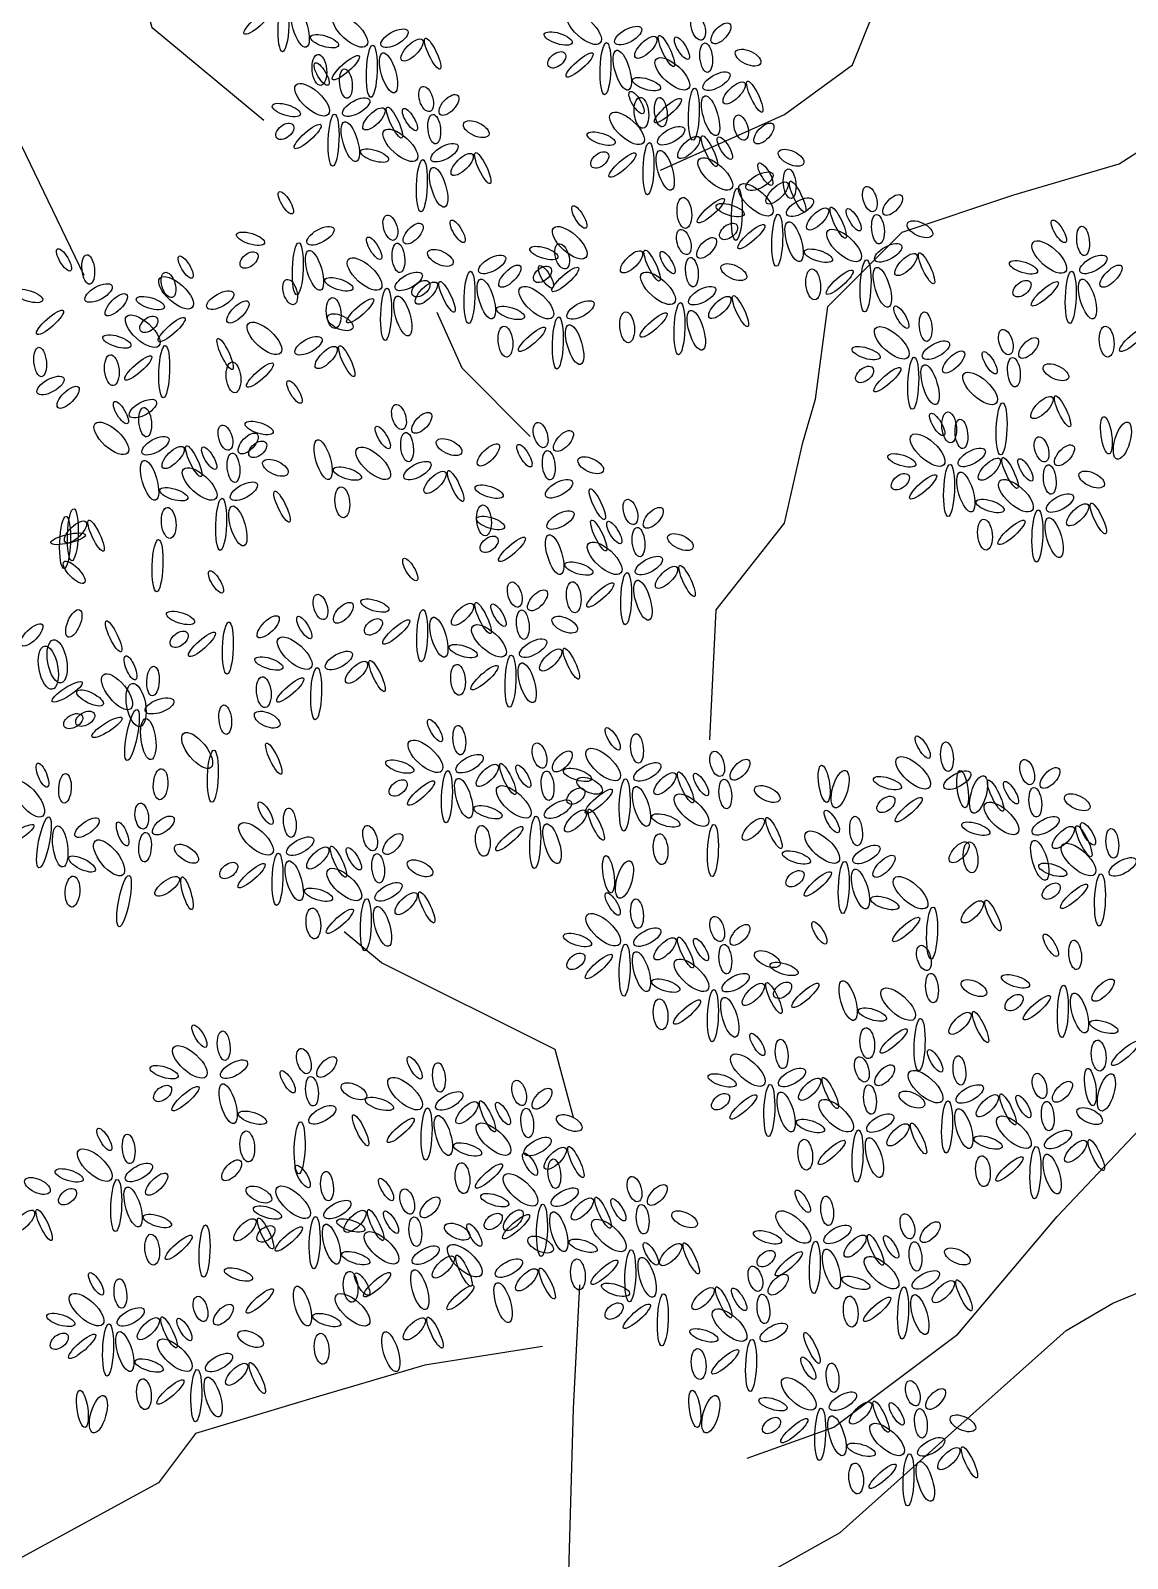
# Model space of a CAD drawing. Header units: millimetres. Extents: x -38686 to 870903, y -23218 to 232707.
# Drawn here: x 44107 to 45839, y 10218 to 12632 of the extents above; entities that cross this region are included whole.
import ezdxf

# ---------------------------------------------------------------- set-up
doc = ezdxf.new("R2010")
doc.units = ezdxf.units.MM
doc.header["$LTSCALE"] = 10
doc.layers.add('40 - Detail Outline', color=142, linetype='Continuous')

msp = doc.modelspace()

# ---------------------------------------------------------------- linework, layer by layer
at = {"layer": '40 - Detail Outline', "color": 250}
for points in [[(45179.869, 11511.454), (45189.655, 11716.857), (45297.301, 11853.792), (45326.659, 11980.946), (45346.231, 12049.413), (45365.803, 12196.129), (45483.235, 12313.502), (45659.382, 12372.189), (45825.744, 12421.094), (45962.748, 12509.124), (46099.751, 12724.308), (46226.969, 12998.178), (46315.043, 13135.113), (46403.117, 13340.515)], [(45101.581, 12411.313), (45297.301, 12499.343), (45404.947, 12577.591), (45483.235, 12773.213), (45561.522, 12841.68), (45678.954, 13017.74)], [(44475.278, 12489.562), (44299.131, 12636.278), (44269.773, 12743.87), (44211.057, 12861.243), (44132.769, 12910.148)], [(44191.485, 12245.035), (44064.267, 12509.124), (43995.765, 12675.402), (43937.049, 12822.118)], [(44896.076, 11990.727), (44788.43, 12098.319), (44749.286, 12186.348)], [(45238.585, 10376.849), (45375.589, 10425.755), (45571.308, 10572.471), (45727.884, 10758.311), (45904.032, 10944.152), (45972.534, 11071.306), (46099.751, 11188.679), (46099.751, 11354.957), (46178.039, 11491.892), (46285.685, 11619.046), (46373.759, 11765.762), (46461.833, 11834.23), (46579.265, 11873.354)], [(44964.577, 10914.808), (44935.22, 11022.4), (44661.212, 11159.335), (44602.496, 11208.241)], [(45385.375, 10259.476), (45571.308, 10425.755), (45742.084, 10578.477), (45815.958, 10621.376), (45933.39, 10670.281), (46089.966, 10680.063), (46187.825, 10719.187), (46266.113, 10768.092), (46363.973, 10748.53), (46618.409, 10699.625), (46774.984, 10699.625), (46843.486, 10660.5), (46990.276, 10513.784), (47156.638, 10406.192), (47244.711, 10318.163), (47264.283, 10191.009), (47342.571, 10093.198), (47508.933, 9995.387), (47577.435, 9946.482), (47645.937, 9838.89), (47871.014, 9682.393)], [(44925.434, 9653.049), (44954.791, 10122.541), (44964.577, 10455.098), (44974.363, 10650.719)], [(44915.648, 10552.909), (44729.714, 10523.565), (44563.352, 10474.66), (44367.633, 10415.973), (44308.917, 10337.725), (44093.625, 10220.352), (43927.263, 10132.322), (43741.33, 10014.949), (43574.968, 9936.701), (43398.82, 9868.233), (43193.315, 9848.671), (42899.735, 9868.233)], [(45228.799, 10171.447), (45385.375, 10259.476)]]:
    msp.add_lwpolyline(points, dxfattribs=at)
for centre, major_axis, ratio in [((44506.423, 12639.524), (1.529, 41.232), 0.20500745), ((44465.518, 12645.225), (20.915, 18.581), 0.24919164), ((44532.91, 12637.096), (-9.295, 31.356), 0.34975758), ((44611.921, 12631.289), (-25.562, 23.227), 0.43068734), ((44980.997, 12635.525), (-25.562, 23.227), 0.43068734), ((45161.095, 12636.687), (-5.81, 19.743), 0.51100826), ((44571.253, 12615.031), (-22.077, 6.968), 0.36538082), ((44681.636, 12619.676), (-20.915, -11.613), 0.43424884), ((44940.33, 12619.267), (-22.077, 6.968), 0.36538082), ((45050.713, 12623.912), (-20.915, -11.613), 0.43424884), ((45078.599, 12605.331), (16.267, 16.259), 0.40395977), ((45111.133, 12599.524), (-11.619, 24.388), 0.23152073), ((45135.533, 12604.169), (-10.457, 17.42), 0.33333377), ((45197.115, 12627.396), (-13.943, -15.097), 0.48303608), ((44645.854, 12567.521), (1.529, 41.232), 0.20500745), ((44709.522, 12601.094), (16.267, 16.259), 0.40395977), ((44742.056, 12595.288), (-11.619, 24.388), 0.23152073), ((44938.006, 12585.588), (-12.781, -10.452), 0.60527555), ((44974.026, 12577.458), (20.915, 18.581), 0.24919164), ((45014.931, 12571.757), (1.529, 41.232), 0.20500745), ((45041.417, 12569.329), (-9.295, 31.356), 0.34975758), ((45173.877, 12589.072), (-2.324, 23.227), 0.42226374), ((45240.106, 12589.072), (-19.753, 9.291), 0.49064662), ((44563.12, 12569.738), (-2.324, 24.388), 0.46691768), ((44566.696, 12563.227), (-10.457, 17.42), 0.33333377), ((44604.949, 12573.222), (20.915, 18.581), 0.24919164), ((44672.341, 12565.093), (-9.295, 31.356), 0.34975758), ((45120.428, 12563.522), (-25.562, 23.227), 0.43068734), ((44551.591, 12522.58), (-25.562, 23.227), 0.43068734), ((44605.039, 12548.13), (-2.324, 23.227), 0.42226374), ((45079.761, 12547.263), (-22.077, 6.968), 0.36538082), ((45190.143, 12551.909), (-20.915, -11.613), 0.43424884), ((45218.03, 12533.327), (16.267, 16.259), 0.40395977), ((45250.564, 12527.521), (-11.619, 24.388), 0.23152073), ((44621.306, 12510.967), (-20.915, -11.613), 0.43424884), ((44731.689, 12523.742), (-5.81, 19.743), 0.51100826), ((44767.709, 12514.451), (-13.943, -15.097), 0.48303608), ((45063.903, 12518.049), (-10.457, 17.42), 0.33333377), ((45071.627, 12501.971), (-2.324, 24.388), 0.46691768), ((45113.456, 12505.455), (20.915, 18.581), 0.24919164), ((45102.247, 12502.952), (-2.324, 23.227), 0.42226374), ((45154.362, 12499.754), (1.529, 41.232), 0.20500745), ((45180.848, 12497.326), (-9.295, 31.356), 0.34975758), ((44510.923, 12506.322), (-22.077, 6.968), 0.36538082), ((44649.192, 12492.386), (16.267, 16.259), 0.40395977), ((44681.726, 12486.579), (-11.619, 24.388), 0.23152073), ((44706.127, 12491.224), (-10.457, 17.42), 0.33333377), ((45048.798, 12477.402), (-25.562, 23.227), 0.43068734), ((44508.6, 12472.643), (-12.781, -10.452), 0.60527555), ((44544.619, 12464.513), (20.915, 18.581), 0.24919164), ((44585.524, 12458.812), (1.529, 41.232), 0.20500745), ((44612.011, 12456.384), (-9.295, 31.356), 0.34975758), ((44691.022, 12450.577), (-25.562, 23.227), 0.43068734), ((44744.47, 12476.127), (-2.324, 23.227), 0.42226374), ((44810.7, 12476.127), (-19.753, 9.291), 0.49064662), ((45118.514, 12465.789), (-20.915, -11.613), 0.43424884), ((45228.896, 12478.564), (-5.81, 19.743), 0.51100826), ((45264.916, 12469.273), (-13.943, -15.097), 0.48303608), ((44760.737, 12438.964), (-20.915, -11.613), 0.43424884), ((45008.131, 12461.144), (-22.077, 6.968), 0.36538082), ((45082.732, 12413.634), (1.529, 41.232), 0.20500745), ((45146.4, 12447.208), (16.267, 16.259), 0.40395977), ((45178.934, 12441.401), (-11.619, 24.388), 0.23152073), ((45203.334, 12446.046), (-10.457, 17.42), 0.33333377), ((44650.354, 12434.318), (-22.077, 6.968), 0.36538082), ((44788.623, 12420.382), (16.267, 16.259), 0.40395977), ((44821.157, 12414.576), (-11.619, 24.388), 0.23152073), ((45005.807, 12427.465), (-12.781, -10.452), 0.60527555), ((45041.827, 12419.335), (20.915, 18.581), 0.24919164), ((45109.218, 12411.206), (-9.295, 31.356), 0.34975758), ((45188.229, 12405.399), (-25.562, 23.227), 0.43068734), ((45307.907, 12430.949), (-19.753, 9.291), 0.49064662), ((44724.955, 12386.809), (1.529, 41.232), 0.20500745), ((44751.442, 12384.381), (-9.295, 31.356), 0.34975758), ((45257.944, 12393.786), (-20.915, -11.613), 0.43424884), ((45267.306, 12405.104), (-10.457, 17.42), 0.33333377), ((45305.65, 12390.007), (-2.324, 23.227), 0.42226374), ((45222.163, 12341.631), (1.529, 41.232), 0.20500745), ((45252.201, 12364.457), (-25.562, 23.227), 0.43068734), ((45285.831, 12375.204), (16.267, 16.259), 0.40395977), ((45318.365, 12369.398), (-11.619, 24.388), 0.23152073), ((45432.299, 12365.619), (-5.81, 19.743), 0.51100826), ((44510.195, 12359.926), (-10.457, 17.42), 0.33333377), ((45139.428, 12343.848), (-2.324, 24.388), 0.46691768), ((45181.257, 12347.332), (20.915, 18.581), 0.24919164), ((45211.534, 12348.199), (-22.077, 6.968), 0.36538082), ((45321.917, 12352.844), (-20.915, -11.613), 0.43424884), ((45468.319, 12356.328), (-13.943, -15.097), 0.48303608), ((44675.188, 12320.441), (-5.81, 19.743), 0.51100826), ((44781.399, 12314.748), (-10.457, 17.42), 0.33333377), ((44973.502, 12337.337), (-10.457, 17.42), 0.33333377), ((45286.135, 12300.689), (1.529, 41.232), 0.20500745), ((45349.803, 12334.263), (16.267, 16.259), 0.40395977), ((45382.337, 12328.456), (-11.619, 24.388), 0.23152073), ((45406.737, 12333.101), (-10.457, 17.42), 0.33333377), ((45445.081, 12318.004), (-2.324, 23.227), 0.42226374), ((45730.613, 12314.748), (-10.457, 17.42), 0.33333377), ((44454.423, 12303.021), (-22.077, 6.968), 0.36538082), ((44564.805, 12307.666), (-20.915, -11.613), 0.43424884), ((44711.208, 12311.15), (-13.943, -15.097), 0.48303608), ((44958.397, 12296.69), (-25.562, 23.227), 0.43068734), ((45138.495, 12297.852), (-5.81, 19.743), 0.51100826), ((45209.21, 12314.52), (-12.781, -10.452), 0.60527555), ((45245.23, 12306.39), (20.915, 18.581), 0.24919164), ((45312.621, 12298.261), (-9.295, 31.356), 0.34975758), ((45391.632, 12292.454), (-25.562, 23.227), 0.43068734), ((45511.31, 12318.004), (-19.753, 9.291), 0.49064662), ((45768.956, 12299.651), (-2.324, 23.227), 0.42226374), ((44159.89, 12269.57), (-10.457, 17.42), 0.33333377), ((44529.024, 12255.511), (1.529, 41.232), 0.20500745), ((44555.51, 12253.083), (-9.295, 31.356), 0.34975758), ((44649.626, 12287.923), (-10.457, 17.42), 0.33333377), ((44687.969, 12272.826), (-2.324, 23.227), 0.42226374), ((44754.199, 12272.826), (-19.753, 9.291), 0.49064662), ((44917.729, 12280.432), (-22.077, 6.968), 0.36538082), ((44946.392, 12275.263), (-5.81, 19.743), 0.51100826), ((45055.998, 12266.496), (16.267, 16.259), 0.40395977), ((45088.532, 12260.689), (-11.619, 24.388), 0.23152073), ((45174.515, 12288.561), (-13.943, -15.097), 0.48303608), ((45350.965, 12276.195), (-22.077, 6.968), 0.36538082), ((45461.347, 12280.841), (-20.915, -11.613), 0.43424884), ((45715.508, 12274.101), (-25.562, 23.227), 0.43068734), ((44198.233, 12254.473), (-2.324, 23.227), 0.42226374), ((44351.993, 12258.276), (-10.457, 17.42), 0.33333377), ((44452.099, 12269.342), (-12.781, -10.452), 0.60527555), ((44634.521, 12247.276), (-25.562, 23.227), 0.43068734), ((44836.009, 12262.488), (-20.915, -11.613), 0.43424884), ((44863.896, 12243.907), (16.267, 16.259), 0.40395977), ((44915.406, 12246.753), (-12.781, -10.452), 0.60527555), ((44920.83, 12242.745), (-10.457, 17.42), 0.33333377), ((45112.933, 12265.334), (-10.457, 17.42), 0.33333377), ((45151.276, 12250.237), (-2.324, 23.227), 0.42226374), ((45217.506, 12250.237), (-19.753, 9.291), 0.49064662), ((45425.566, 12228.686), (1.529, 41.232), 0.20500745), ((45489.234, 12262.259), (16.267, 16.259), 0.40395977), ((45521.768, 12256.453), (-11.619, 24.388), 0.23152073), ((45674.841, 12257.843), (-22.077, 6.968), 0.36538082), ((45785.223, 12262.488), (-20.915, -11.613), 0.43424884), ((45813.11, 12243.907), (16.267, 16.259), 0.40395977), ((44336.888, 12217.629), (-25.562, 23.227), 0.43068734), ((44324.883, 12230.085), (-5.81, 19.743), 0.51100826), ((44516.986, 12218.79), (-5.81, 19.743), 0.51100826), ((44593.854, 12231.017), (-22.077, 6.968), 0.36538082), ((44704.236, 12235.663), (-20.915, -11.613), 0.43424884), ((44723.303, 12224.164), (-12.781, -10.452), 0.60527555), ((44732.122, 12217.081), (16.267, 16.259), 0.40395977), ((44764.656, 12211.275), (-11.619, 24.388), 0.23152073), ((44800.228, 12210.333), (1.529, 41.232), 0.20500745), ((44826.714, 12207.905), (-9.295, 31.356), 0.34975758), ((44951.425, 12238.623), (20.915, 18.581), 0.24919164), ((45097.828, 12224.687), (-25.562, 23.227), 0.43068734), ((45342.831, 12230.903), (-2.324, 24.388), 0.46691768), ((45384.66, 12234.387), (20.915, 18.581), 0.24919164), ((45452.052, 12226.258), (-9.295, 31.356), 0.34975758), ((45672.517, 12224.164), (-12.781, -10.452), 0.60527555), ((45708.536, 12216.034), (20.915, 18.581), 0.24919164), ((45749.442, 12210.333), (1.529, 41.232), 0.20500745), ((45775.928, 12207.905), (-9.295, 31.356), 0.34975758), ((44104.117, 12212.665), (-22.077, 6.968), 0.36538082), ((44214.5, 12217.31), (-20.915, -11.613), 0.43424884), ((44242.386, 12198.729), (16.267, 16.259), 0.40395977), ((44296.22, 12201.37), (-22.077, 6.968), 0.36538082), ((44406.603, 12206.016), (-20.915, -11.613), 0.43424884), ((44668.454, 12183.508), (1.529, 41.232), 0.20500745), ((44694.941, 12181.08), (-9.295, 31.356), 0.34975758), ((44905.725, 12202.098), (-25.562, 23.227), 0.43068734), ((45167.543, 12213.074), (-20.915, -11.613), 0.43424884), ((45195.429, 12194.492), (16.267, 16.259), 0.40395977), ((45227.963, 12188.686), (-11.619, 24.388), 0.23152073), ((44137.813, 12170.856), (20.915, 18.581), 0.24919164), ((44434.489, 12187.434), (16.267, 16.259), 0.40395977), ((44585.72, 12185.725), (-2.324, 24.388), 0.46691768), ((44627.549, 12189.209), (20.915, 18.581), 0.24919164), ((44865.058, 12185.839), (-22.077, 6.968), 0.36538082), ((44975.44, 12190.485), (-20.915, -11.613), 0.43424884), ((45131.761, 12160.919), (1.529, 41.232), 0.20500745), ((45158.248, 12158.491), (-9.295, 31.356), 0.34975758), ((45482.009, 12179.214), (-10.457, 17.42), 0.33333377), ((44284.216, 12156.92), (-25.562, 23.227), 0.43068734), ((44293.896, 12167.691), (-12.781, -10.452), 0.60527555), ((44329.916, 12159.562), (20.915, 18.581), 0.24919164), ((44476.319, 12145.626), (-25.562, 23.227), 0.43068734), ((44595.997, 12171.175), (-19.753, 9.291), 0.49064662), ((44856.924, 12140.547), (-2.324, 24.388), 0.46691768), ((44898.753, 12144.031), (20.915, 18.581), 0.24919164), ((44939.658, 12138.33), (1.529, 41.232), 0.20500745), ((44966.145, 12135.902), (-9.295, 31.356), 0.34975758), ((45049.027, 12163.136), (-2.324, 24.388), 0.46691768), ((45090.856, 12166.62), (20.915, 18.581), 0.24919164), ((45466.904, 12138.567), (-25.562, 23.227), 0.43068734), ((45520.353, 12164.117), (-2.324, 23.227), 0.42226374), ((45806.138, 12140.547), (-2.324, 24.388), 0.46691768), ((45847.967, 12144.031), (20.915, 18.581), 0.24919164), ((44243.548, 12140.661), (-22.077, 6.968), 0.36538082), ((44414.351, 12120.919), (-11.619, 24.388), 0.23152073), ((44546.034, 12134.012), (-20.915, -11.613), 0.43424884), ((45536.62, 12126.954), (-20.915, -11.613), 0.43424884), ((45647.003, 12139.729), (-5.81, 19.743), 0.51100826), ((45683.022, 12130.438), (-13.943, -15.097), 0.48303608), ((44122.252, 12108.287), (-2.324, 23.227), 0.42226374), ((44235.415, 12095.369), (-2.324, 24.388), 0.46691768), ((44277.244, 12098.853), (20.915, 18.581), 0.24919164), ((44318.149, 12093.152), (1.529, 41.232), 0.20500745), ((44573.92, 12115.431), (16.267, 16.259), 0.40395977), ((44606.454, 12109.624), (-11.619, 24.388), 0.23152073), ((45426.237, 12122.309), (-22.077, 6.968), 0.36538082), ((45500.838, 12074.799), (1.529, 41.232), 0.20500745), ((45564.506, 12108.373), (16.267, 16.259), 0.40395977), ((45621.44, 12107.211), (-10.457, 17.42), 0.33333377), ((45659.784, 12092.114), (-2.324, 23.227), 0.42226374), ((44427.518, 12084.075), (-2.324, 24.388), 0.46691768), ((44469.347, 12087.559), (20.915, 18.581), 0.24919164), ((45423.913, 12088.63), (-12.781, -10.452), 0.60527555), ((45459.933, 12080.5), (20.915, 18.581), 0.24919164), ((45527.324, 12072.371), (-9.295, 31.356), 0.34975758), ((45606.335, 12066.564), (-25.562, 23.227), 0.43068734), ((45726.013, 12092.114), (-19.753, 9.291), 0.49064662), ((44138.519, 12071.124), (-20.915, -11.613), 0.43424884), ((44166.405, 12052.542), (16.267, 16.259), 0.40395977), ((44523.828, 12060.948), (-10.457, 17.42), 0.33333377), ((44249.742, 12028.335), (-10.457, 17.42), 0.33333377), ((44284.498, 12034.647), (-20.915, -11.613), 0.43424884), ((45640.269, 12002.796), (1.529, 41.232), 0.20500745), ((45703.937, 12036.369), (16.267, 16.259), 0.40395977), ((45736.471, 12030.563), (-11.619, 24.388), 0.23152073), ((44288.085, 12013.238), (-2.324, 23.227), 0.42226374), ((44688.821, 12021.463), (-5.81, 19.743), 0.51100826), ((44724.84, 12012.172), (-13.943, -15.097), 0.48303608), ((45538.51, 12009.797), (-10.457, 17.42), 0.33333377), ((45557.534, 12005.013), (-2.324, 24.388), 0.46691768), ((45805.742, 11992.461), (4.204, -29.413), 0.28283972), ((44234.637, 11987.688), (-25.562, 23.227), 0.43068734), ((44414.735, 11988.85), (-5.81, 19.743), 0.51100826), ((44450.755, 11979.559), (-13.943, -15.097), 0.48303608), ((44468.055, 12004.043), (-22.077, 6.968), 0.36538082), ((44663.258, 11988.945), (-10.457, 17.42), 0.33333377), ((44701.602, 11973.848), (-2.324, 23.227), 0.42226374), ((44912.492, 11992.9), (-5.81, 19.743), 0.51100826), ((44948.511, 11983.61), (-13.943, -15.097), 0.48303608), ((45523.405, 11969.15), (-25.562, 23.227), 0.43068734), ((45576.854, 11994.699), (-2.324, 23.227), 0.42226374), ((45830.966, 11984.058), (-8.408, -29.413), 0.38859659), ((44304.352, 11976.075), (-20.915, -11.613), 0.43424884), ((44332.238, 11957.494), (16.267, 16.259), 0.40395977), ((44364.772, 11951.687), (-11.619, 24.388), 0.23152073), ((44389.173, 11956.332), (-10.457, 17.42), 0.33333377), ((44465.731, 11970.364), (-12.781, -10.452), 0.60527555), ((44569.143, 11954.105), (-9.295, 31.356), 0.34975758), ((44648.153, 11948.298), (-25.562, 23.227), 0.43068734), ((44767.832, 11973.848), (-19.753, 9.291), 0.49064662), ((44829.995, 11961.544), (16.267, 16.259), 0.40395977), ((44886.929, 11960.383), (-10.457, 17.42), 0.33333377), ((45593.121, 11957.536), (-20.915, -11.613), 0.43424884), ((45703.503, 11970.311), (-5.81, 19.743), 0.51100826), ((45739.523, 11961.021), (-13.943, -15.097), 0.48303608), ((44295.057, 11921.492), (-9.295, 31.356), 0.34975758), ((44427.516, 11941.235), (-2.324, 23.227), 0.42226374), ((44493.746, 11941.235), (-19.753, 9.291), 0.49064662), ((44717.869, 11936.685), (-20.915, -11.613), 0.43424884), ((44925.273, 11945.285), (-2.324, 23.227), 0.42226374), ((44991.503, 11945.285), (-19.753, 9.291), 0.49064662), ((45482.738, 11952.891), (-22.077, 6.968), 0.36538082), ((45621.007, 11938.955), (16.267, 16.259), 0.40395977), ((45653.541, 11933.148), (-11.619, 24.388), 0.23152073), ((45677.941, 11937.794), (-10.457, 17.42), 0.33333377), ((44374.068, 11915.685), (-25.562, 23.227), 0.43068734), ((44607.486, 11932.039), (-22.077, 6.968), 0.36538082), ((44745.755, 11918.103), (16.267, 16.259), 0.40395977), ((44778.289, 11912.297), (-11.619, 24.388), 0.23152073), ((44941.54, 11908.122), (-20.915, -11.613), 0.43424884), ((45480.414, 11919.212), (-12.781, -10.452), 0.60527555), ((45516.434, 11911.083), (20.915, 18.581), 0.24919164), ((45557.339, 11905.381), (1.529, 41.232), 0.20500745), ((45583.825, 11902.953), (-9.295, 31.356), 0.34975758), ((45662.836, 11897.147), (-25.562, 23.227), 0.43068734), ((45716.284, 11922.696), (-2.324, 23.227), 0.42226374), ((45782.514, 11922.696), (-19.753, 9.291), 0.49064662), ((44333.4, 11899.426), (-22.077, 6.968), 0.36538082), ((44443.783, 11904.072), (-20.915, -11.613), 0.43424884), ((44504.203, 11879.684), (-11.619, 24.388), 0.23152073), ((44599.353, 11886.747), (-2.324, 24.388), 0.46691768), ((44831.157, 11903.477), (-22.077, 6.968), 0.36538082), ((45001.96, 11883.734), (-11.619, 24.388), 0.23152073), ((45732.551, 11885.533), (-20.915, -11.613), 0.43424884), ((44173.804, 11835.371), (1.529, 41.232), 0.20500745), ((44325.267, 11854.134), (-2.324, 24.388), 0.46691768), ((44408.001, 11851.917), (1.529, 41.232), 0.20500745), ((44434.488, 11849.489), (-9.295, 31.356), 0.34975758), ((44823.024, 11858.185), (-2.324, 24.388), 0.46691768), ((44943.886, 11858.669), (-20.915, -11.613), 0.43424884), ((45054.269, 11871.443), (-5.81, 19.743), 0.51100826), ((45090.288, 11862.153), (-13.943, -15.097), 0.48303608), ((45622.169, 11880.888), (-22.077, 6.968), 0.36538082), ((45696.77, 11833.378), (1.529, 41.232), 0.20500745), ((45760.438, 11866.952), (16.267, 16.259), 0.40395977), ((45792.972, 11861.145), (-11.619, 24.388), 0.23152073), ((44161.639, 11823.212), (1.529, 41.232), 0.20500745), ((44178.006, 11839.832), (16.267, 16.259), 0.40395977), ((44210.54, 11834.026), (-11.619, 24.388), 0.23152073), ((44833.503, 11854.023), (-22.077, 6.968), 0.36538082), ((45004.306, 11834.28), (-11.619, 24.388), 0.23152073), ((45028.706, 11838.926), (-10.457, 17.42), 0.33333377), ((45614.035, 11835.596), (-2.324, 24.388), 0.46691768), ((45655.864, 11839.08), (20.915, 18.581), 0.24919164), ((45723.256, 11830.95), (-9.295, 31.356), 0.34975758), ((44166.352, 11829.017), (-27.257, -6.303), 0.24919164), ((44307.618, 11786.735), (1.529, 41.232), 0.20500745), ((44831.179, 11820.344), (-12.781, -10.452), 0.60527555), ((44867.199, 11812.215), (20.915, 18.581), 0.24919164), ((44934.59, 11804.085), (-9.295, 31.356), 0.34975758), ((45013.601, 11798.279), (-25.562, 23.227), 0.43068734), ((45067.05, 11823.828), (-2.324, 23.227), 0.42226374), ((45133.279, 11823.828), (-19.753, 9.291), 0.49064662), ((45083.317, 11786.665), (-20.915, -11.613), 0.43424884), ((44175.925, 11776.181), (16.048, -16.685), 0.36538082), ((44399.836, 11760.91), (-10.457, 17.42), 0.33333377), ((44706.551, 11780.477), (-10.457, 17.42), 0.33333377), ((44972.934, 11782.02), (-22.077, 6.968), 0.36538082), ((45111.203, 11768.084), (16.267, 16.259), 0.40395977), ((45143.737, 11762.277), (-11.619, 24.388), 0.23152073), ((44871.545, 11740.992), (-5.81, 19.743), 0.51100826), ((44964.8, 11736.728), (-2.324, 24.388), 0.46691768), ((45006.63, 11740.212), (20.915, 18.581), 0.24919164), ((45047.535, 11734.51), (1.529, 41.232), 0.20500745), ((45074.021, 11732.082), (-9.295, 31.356), 0.34975758), ((44564.83, 11721.424), (-5.81, 19.743), 0.51100826), ((44600.849, 11712.133), (-13.943, -15.097), 0.48303608), ((44650.779, 11723.572), (-22.077, 6.968), 0.36538082), ((44821.582, 11703.829), (-11.619, 24.388), 0.23152073), ((44907.564, 11731.701), (-13.943, -15.097), 0.48303608), ((44175.376, 11695.401), (-9.078, -21.505), 0.42226374), ((44344.064, 11704.004), (-22.077, 6.968), 0.36538082), ((44482.333, 11690.068), (16.267, 16.259), 0.40395977), ((44539.267, 11688.906), (-10.457, 17.42), 0.33333377), ((44725.38, 11676.062), (1.529, 41.232), 0.20500745), ((44751.866, 11673.634), (-9.295, 31.356), 0.34975758), ((44789.048, 11709.635), (16.267, 16.259), 0.40395977), ((44845.982, 11708.474), (-10.457, 17.42), 0.33333377), ((44884.326, 11693.377), (-2.324, 23.227), 0.42226374), ((44950.555, 11693.377), (-19.753, 9.291), 0.49064662), ((44108.981, 11677.231), (16.267, 16.259), 0.40395977), ((44238.264, 11674.869), (-11.619, 24.388), 0.23152073), ((44341.74, 11670.325), (-12.781, -10.452), 0.60527555), ((44377.76, 11662.196), (20.915, 18.581), 0.24919164), ((44418.665, 11656.494), (1.529, 41.232), 0.20500745), ((44648.455, 11689.893), (-12.781, -10.452), 0.60527555), ((44684.475, 11681.763), (20.915, 18.581), 0.24919164), ((44830.877, 11667.827), (-25.562, 23.227), 0.43068734), ((44135.217, 11625.421), (6.1, -33.996), 0.43068734), ((44149.129, 11635.534), (6.1, -33.996), 0.43068734), ((44524.162, 11648.259), (-25.562, 23.227), 0.43068734), ((44790.21, 11651.568), (-22.077, 6.968), 0.36538082), ((44900.593, 11656.214), (-20.915, -11.613), 0.43424884), ((44928.479, 11637.632), (16.267, 16.259), 0.40395977), ((44961.013, 11631.826), (-11.619, 24.388), 0.23152073), ((44264.947, 11625.202), (-7.613, 18.838), 0.33333377), ((44483.495, 11632.001), (-22.077, 6.968), 0.36538082), ((44593.878, 11636.646), (-20.915, -11.613), 0.43424884), ((44621.764, 11618.065), (16.267, 16.259), 0.40395977), ((44654.298, 11612.258), (-11.619, 24.388), 0.23152073), ((44864.811, 11604.058), (1.529, 41.232), 0.20500745), ((44891.297, 11601.631), (-9.295, 31.356), 0.34975758), ((44243.69, 11587.408), (-21.628, 26.928), 0.43068734), ((44300.468, 11604.311), (1.326, 23.305), 0.42226374), ((44475.361, 11586.708), (-2.324, 24.388), 0.46691768), ((44517.191, 11590.192), (20.915, 18.581), 0.24919164), ((44558.096, 11584.491), (1.529, 41.232), 0.20500745), ((44782.076, 11606.276), (-2.324, 24.388), 0.46691768), ((44823.906, 11609.76), (20.915, 18.581), 0.24919164), ((44164.952, 11587.226), (23.556, 15.093), 0.24919164), ((44200.985, 11577.688), (-20.72, 10.325), 0.36538082), ((44273.723, 11566.631), (6.1, -33.996), 0.43068734), ((44310.742, 11565.067), (-22.47, -8.211), 0.43424884), ((44414.464, 11543.357), (-2.324, 23.227), 0.42226374), ((44174.524, 11541.062), (-14.254, -8.331), 0.60527555), ((44193.438, 11544.784), (-14.254, -8.331), 0.60527555), ((44227.75, 11531.138), (23.556, 15.093), 0.24919164), ((44267.266, 11519.128), (7.939, 40.489), 0.20500745), ((44293.05, 11512.6), (-4.293, 32.422), 0.34975758), ((44480.694, 11543.357), (-19.753, 9.291), 0.49064662), ((44745.707, 11526.097), (-10.457, 17.42), 0.33333377), ((44370.189, 11494.546), (-21.628, 26.928), 0.43068734), ((44730.602, 11485.45), (-25.562, 23.227), 0.43068734), ((44784.05, 11510.999), (-2.324, 23.227), 0.42226374), ((45026.318, 11513.051), (-10.457, 17.42), 0.33333377), ((45064.662, 11497.954), (-2.324, 23.227), 0.42226374), ((45515.757, 11500.006), (-10.457, 17.42), 0.33333377), ((44394.949, 11454.039), (1.529, 41.232), 0.20500745), ((44491.151, 11481.806), (-11.619, 24.388), 0.23152073), ((44800.317, 11473.836), (-20.915, -11.613), 0.43424884), ((44910.7, 11486.611), (-5.81, 19.743), 0.51100826), ((44946.719, 11477.32), (-13.943, -15.097), 0.48303608), ((45011.213, 11472.405), (-25.562, 23.227), 0.43068734), ((45191.311, 11473.566), (-5.81, 19.743), 0.51100826), ((45500.652, 11459.359), (-25.562, 23.227), 0.43068734), ((45554.101, 11484.909), (-2.324, 23.227), 0.42226374), ((44125.873, 11455.658), (-7.613, 18.838), 0.33333377), ((44312.389, 11441.356), (1.507, 24.452), 0.46691768), ((44689.934, 11469.191), (-22.077, 6.968), 0.36538082), ((44828.203, 11455.255), (16.267, 16.259), 0.40395977), ((44860.737, 11449.448), (-11.619, 24.388), 0.23152073), ((44885.137, 11454.093), (-10.457, 17.42), 0.33333377), ((44970.546, 11456.146), (-22.077, 6.968), 0.36538082), ((45080.929, 11460.791), (-20.915, -11.613), 0.43424884), ((45227.331, 11464.275), (-13.943, -15.097), 0.48303608), ((45360.122, 11442.019), (4.204, -29.413), 0.28283972), ((45385.346, 11433.615), (-8.408, -29.413), 0.38859659), ((45570.368, 11447.746), (-20.915, -11.613), 0.43424884), ((45680.75, 11460.521), (-5.81, 19.743), 0.51100826), ((45716.77, 11451.23), (-13.943, -15.097), 0.48303608), ((44104.615, 11417.863), (-21.628, 26.928), 0.43068734), ((44161.394, 11434.767), (1.326, 23.305), 0.42226374), ((44687.61, 11435.512), (-12.781, -10.452), 0.60527555), ((44723.63, 11427.383), (20.915, 18.581), 0.24919164), ((44764.535, 11421.681), (1.529, 41.232), 0.20500745), ((44791.022, 11419.253), (-9.295, 31.356), 0.34975758), ((44870.032, 11413.446), (-25.562, 23.227), 0.43068734), ((44923.481, 11438.996), (-2.324, 23.227), 0.42226374), ((44989.711, 11438.996), (-19.753, 9.291), 0.49064662), ((45045.147, 11408.636), (1.529, 41.232), 0.20500745), ((45108.815, 11442.21), (16.267, 16.259), 0.40395977), ((45141.349, 11436.403), (-11.619, 24.388), 0.23152073), ((45165.749, 11441.048), (-10.457, 17.42), 0.33333377), ((45204.093, 11425.951), (-2.324, 23.227), 0.42226374), ((45270.322, 11425.951), (-19.753, 9.291), 0.49064662), ((45459.985, 11443.101), (-22.077, 6.968), 0.36538082), ((45578.728, 11433.615), (4.204, -29.413), 0.28283972), ((45603.952, 11425.211), (-8.408, -29.413), 0.38859659), ((45630.788, 11423.358), (-11.619, 24.388), 0.23152073), ((45655.188, 11428.003), (-10.457, 17.42), 0.33333377), ((44939.748, 11401.833), (-20.915, -11.613), 0.43424884), ((44968.222, 11422.467), (-12.781, -10.452), 0.60527555), ((45004.242, 11414.337), (20.915, 18.581), 0.24919164), ((45071.633, 11406.208), (-9.295, 31.356), 0.34975758), ((45150.644, 11400.401), (-25.562, 23.227), 0.43068734), ((45457.661, 11409.422), (-12.781, -10.452), 0.60527555), ((45493.681, 11401.292), (20.915, 18.581), 0.24919164), ((45640.083, 11387.356), (-25.562, 23.227), 0.43068734), ((45693.532, 11412.906), (-2.324, 23.227), 0.42226374), ((45759.761, 11412.906), (-19.753, 9.291), 0.49064662), ((44282.692, 11390.93), (-2.66, 20.407), 0.51100826), ((44316.823, 11376.137), (-16.126, -12.739), 0.48303608), ((44478.147, 11395.645), (-10.457, 17.42), 0.33333377), ((44516.49, 11380.548), (-2.324, 23.227), 0.42226374), ((44829.365, 11397.188), (-22.077, 6.968), 0.36538082), ((44967.634, 11383.252), (16.267, 16.259), 0.40395977), ((45000.168, 11377.445), (-11.619, 24.388), 0.23152073), ((45109.977, 11384.143), (-22.077, 6.968), 0.36538082), ((45372.188, 11382.6), (-10.457, 17.42), 0.33333377), ((45709.798, 11375.743), (-20.915, -11.613), 0.43424884), ((44088.676, 11361.593), (23.556, 15.093), 0.24919164), ((44128.191, 11349.583), (7.939, 40.489), 0.20500745), ((44153.976, 11343.056), (-4.293, 32.422), 0.34975758), ((44196.316, 11372.82), (18.603, 13.524), 0.40395977), ((44252.372, 11362.796), (-7.613, 18.838), 0.33333377), ((44463.042, 11354.998), (-25.562, 23.227), 0.43068734), ((44643.14, 11356.159), (-5.81, 19.743), 0.51100826), ((44821.232, 11351.895), (-2.324, 24.388), 0.46691768), ((44863.061, 11355.379), (20.915, 18.581), 0.24919164), ((44903.966, 11349.678), (1.529, 41.232), 0.20500745), ((44930.452, 11347.25), (-9.295, 31.356), 0.34975758), ((45184.578, 11336.633), (1.529, 41.232), 0.20500745), ((45248.246, 11370.206), (16.267, 16.259), 0.40395977), ((45280.78, 11364.4), (-11.619, 24.388), 0.23152073), ((45357.083, 11341.953), (-25.562, 23.227), 0.43068734), ((45410.532, 11367.502), (-2.324, 23.227), 0.42226374), ((45599.416, 11371.097), (-22.077, 6.968), 0.36538082), ((45737.685, 11357.161), (16.267, 16.259), 0.40395977), ((45770.219, 11351.355), (-11.619, 24.388), 0.23152073), ((45776.791, 11363.032), (-10.457, 17.42), 0.33333377), ((45815.135, 11347.935), (-2.324, 23.227), 0.42226374), ((44231.115, 11325.001), (-21.628, 26.928), 0.43068734), ((44287.893, 11341.905), (1.326, 23.305), 0.42226374), ((44353.313, 11331.579), (-18.063, 12.257), 0.49064662), ((44532.757, 11343.385), (-20.915, -11.613), 0.43424884), ((44560.643, 11324.803), (16.267, 16.259), 0.40395977), ((44593.177, 11318.996), (-11.619, 24.388), 0.23152073), ((44679.159, 11346.869), (-13.943, -15.097), 0.48303608), ((45101.843, 11338.85), (-2.324, 24.388), 0.46691768), ((45426.799, 11330.339), (-20.915, -11.613), 0.43424884), ((45573.201, 11333.823), (-13.943, -15.097), 0.48303608), ((45591.282, 11325.805), (-2.324, 24.388), 0.46691768), ((45700.503, 11321.16), (-9.295, 31.356), 0.34975758), ((45761.686, 11322.385), (-25.562, 23.227), 0.43068734), ((44188.41, 11315.282), (-20.72, 10.325), 0.36538082), ((44420.05, 11305.06), (-12.781, -10.452), 0.60527555), ((44496.975, 11291.229), (1.529, 41.232), 0.20500745), ((44523.462, 11288.802), (-9.295, 31.356), 0.34975758), ((44617.577, 11323.642), (-10.457, 17.42), 0.33333377), ((44655.921, 11308.544), (-2.324, 23.227), 0.42226374), ((44722.151, 11308.544), (-19.753, 9.291), 0.49064662), ((45019.601, 11299.156), (4.204, -29.413), 0.28283972), ((45044.825, 11290.752), (-8.408, -29.413), 0.38859659), ((45316.416, 11325.694), (-22.077, 6.968), 0.36538082), ((45391.017, 11278.184), (1.529, 41.232), 0.20500745), ((45454.685, 11311.758), (16.267, 16.259), 0.40395977), ((45831.402, 11310.772), (-20.915, -11.613), 0.43424884), ((44173.314, 11271.812), (1.507, 24.452), 0.46691768), ((44254.691, 11256.722), (7.939, 40.489), 0.20500745), ((44322.815, 11279.958), (18.603, 13.524), 0.40395977), ((44354.046, 11269.15), (-7.675, 25.902), 0.23152073), ((44456.07, 11296.931), (20.915, 18.581), 0.24919164), ((44602.472, 11282.995), (-25.562, 23.227), 0.43068734), ((45314.092, 11292.015), (-12.781, -10.452), 0.60527555), ((45350.112, 11283.886), (20.915, 18.581), 0.24919164), ((45417.503, 11275.756), (-9.295, 31.356), 0.34975758), ((45496.514, 11269.95), (-25.562, 23.227), 0.43068734), ((45721.019, 11306.126), (-22.077, 6.968), 0.36538082), ((45795.62, 11258.616), (1.529, 41.232), 0.20500745), ((44561.805, 11266.736), (-22.077, 6.968), 0.36538082), ((44672.188, 11271.381), (-20.915, -11.613), 0.43424884), ((44700.074, 11252.8), (16.267, 16.259), 0.40395977), ((44732.608, 11246.993), (-11.619, 24.388), 0.23152073), ((45026.318, 11252.148), (-10.457, 17.42), 0.33333377), ((45718.695, 11272.447), (-12.781, -10.452), 0.60527555), ((45754.715, 11264.318), (20.915, 18.581), 0.24919164), ((44636.406, 11219.226), (1.529, 41.232), 0.20500745), ((44662.893, 11216.798), (-9.295, 31.356), 0.34975758), ((45064.662, 11237.051), (-2.324, 23.227), 0.42226374), ((45455.847, 11253.691), (-22.077, 6.968), 0.36538082), ((45530.448, 11206.181), (1.529, 41.232), 0.20500745), ((45594.116, 11239.755), (16.267, 16.259), 0.40395977), ((45626.65, 11233.948), (-11.619, 24.388), 0.23152073), ((44553.672, 11221.444), (-2.324, 24.388), 0.46691768), ((44595.501, 11224.928), (20.915, 18.581), 0.24919164), ((45011.213, 11211.501), (-25.562, 23.227), 0.43068734), ((45191.311, 11212.663), (-5.81, 19.743), 0.51100826), ((45352.611, 11206.49), (-10.457, 17.42), 0.33333377), ((45489.543, 11211.883), (20.915, 18.581), 0.24919164), ((44970.546, 11195.242), (-22.077, 6.968), 0.36538082), ((45080.929, 11199.888), (-20.915, -11.613), 0.43424884), ((45108.815, 11181.306), (16.267, 16.259), 0.40395977), ((45141.349, 11175.5), (-11.619, 24.388), 0.23152073), ((45165.749, 11180.145), (-10.457, 17.42), 0.33333377), ((45227.331, 11203.372), (-13.943, -15.097), 0.48303608), ((45718.059, 11186.922), (-10.457, 17.42), 0.33333377), ((44968.222, 11161.564), (-12.781, -10.452), 0.60527555), ((45004.242, 11153.434), (20.915, 18.581), 0.24919164), ((45045.147, 11147.733), (1.529, 41.232), 0.20500745), ((45071.633, 11145.305), (-9.295, 31.356), 0.34975758), ((45204.093, 11165.048), (-2.324, 23.227), 0.42226374), ((45270.322, 11165.048), (-19.753, 9.291), 0.49064662), ((45517.604, 11167.005), (-5.81, 19.743), 0.51100826), ((45756.402, 11171.825), (-2.324, 23.227), 0.42226374), ((45150.644, 11139.498), (-25.562, 23.227), 0.43068734), ((45296.838, 11149.584), (-22.077, 6.968), 0.36538082), ((45109.977, 11123.239), (-22.077, 6.968), 0.36538082), ((45220.36, 11127.885), (-20.915, -11.613), 0.43424884), ((45248.246, 11109.303), (16.267, 16.259), 0.40395977), ((45280.78, 11103.496), (-11.619, 24.388), 0.23152073), ((45294.515, 11115.906), (-12.781, -10.452), 0.60527555), ((45330.534, 11107.776), (20.915, 18.581), 0.24919164), ((45397.926, 11099.647), (-9.295, 31.356), 0.34975758), ((45530.385, 11119.39), (-2.324, 23.227), 0.42226374), ((45596.615, 11119.39), (-19.753, 9.291), 0.49064662), ((45662.286, 11130.017), (-22.077, 6.968), 0.36538082), ((45800.555, 11116.081), (16.267, 16.259), 0.40395977), ((45101.843, 11077.947), (-2.324, 24.388), 0.46691768), ((45143.673, 11081.431), (20.915, 18.581), 0.24919164), ((45184.578, 11075.729), (1.529, 41.232), 0.20500745), ((45211.064, 11073.302), (-9.295, 31.356), 0.34975758), ((45476.937, 11093.84), (-25.562, 23.227), 0.43068734), ((45659.962, 11096.338), (-12.781, -10.452), 0.60527555), ((45695.982, 11088.208), (20.915, 18.581), 0.24919164), ((45736.887, 11082.507), (1.529, 41.232), 0.20500745), ((45763.374, 11080.079), (-9.295, 31.356), 0.34975758), ((45436.269, 11077.581), (-22.077, 6.968), 0.36538082), ((45574.538, 11063.645), (16.267, 16.259), 0.40395977), ((45607.072, 11057.838), (-11.619, 24.388), 0.23152073), ((44373.733, 11043.426), (-10.457, 17.42), 0.33333377), ((45428.136, 11032.289), (-2.324, 24.388), 0.46691768), ((45469.965, 11035.773), (20.915, 18.581), 0.24919164), ((45510.87, 11030.071), (1.529, 41.232), 0.20500745), ((45801.717, 11058.013), (-22.077, 6.968), 0.36538082), ((44358.628, 11002.779), (-25.562, 23.227), 0.43068734), ((44412.076, 11028.328), (-2.324, 23.227), 0.42226374), ((45254.723, 11030.38), (-10.457, 17.42), 0.33333377), ((45293.067, 11015.283), (-2.324, 23.227), 0.42226374), ((45793.584, 11012.721), (-2.324, 24.388), 0.46691768), ((45835.413, 11016.205), (20.915, 18.581), 0.24919164), ((44428.343, 10991.165), (-20.915, -11.613), 0.43424884), ((44538.726, 11003.94), (-5.81, 19.743), 0.51100826), ((44574.746, 10994.649), (-13.943, -15.097), 0.48303608), ((44713.598, 10993.292), (-10.457, 17.42), 0.33333377), ((45239.618, 10989.734), (-25.562, 23.227), 0.43068734), ((45419.716, 10990.895), (-5.81, 19.743), 0.51100826), ((45535.335, 11004.29), (-10.457, 17.42), 0.33333377), ((45573.678, 10989.193), (-2.324, 23.227), 0.42226374), ((44317.961, 10986.52), (-22.077, 6.968), 0.36538082), ((44513.164, 10971.422), (-10.457, 17.42), 0.33333377), ((44698.493, 10952.645), (-25.562, 23.227), 0.43068734), ((44751.941, 10978.194), (-2.324, 23.227), 0.42226374), ((45198.951, 10973.475), (-22.077, 6.968), 0.36538082), ((45309.333, 10978.12), (-20.915, -11.613), 0.43424884), ((45455.736, 10981.604), (-13.943, -15.097), 0.48303608), ((45520.23, 10963.643), (-25.562, 23.227), 0.43068734), ((45700.328, 10964.805), (-5.81, 19.743), 0.51100826), ((45780.518, 10963.007), (4.204, -29.413), 0.28283972), ((45805.742, 10954.604), (-8.408, -29.413), 0.38859659), ((44315.637, 10952.841), (-12.781, -10.452), 0.60527555), ((44351.656, 10944.712), (20.915, 18.581), 0.24919164), ((44419.048, 10936.582), (-9.295, 31.356), 0.34975758), ((44551.507, 10956.325), (-2.324, 23.227), 0.42226374), ((44617.737, 10956.325), (-19.753, 9.291), 0.49064662), ((44768.208, 10941.031), (-20.915, -11.613), 0.43424884), ((44878.591, 10953.806), (-5.81, 19.743), 0.51100826), ((44914.611, 10944.515), (-13.943, -15.097), 0.48303608), ((45273.552, 10925.965), (1.529, 41.232), 0.20500745), ((45337.22, 10959.539), (16.267, 16.259), 0.40395977), ((45369.754, 10953.732), (-11.619, 24.388), 0.23152073), ((45432.497, 10943.28), (-2.324, 23.227), 0.42226374), ((45498.727, 10943.28), (-19.753, 9.291), 0.49064662), ((45589.945, 10952.03), (-20.915, -11.613), 0.43424884), ((45736.348, 10955.514), (-13.943, -15.097), 0.48303608), ((44567.774, 10919.162), (-20.915, -11.613), 0.43424884), ((44657.826, 10936.386), (-22.077, 6.968), 0.36538082), ((44796.095, 10922.45), (16.267, 16.259), 0.40395977), ((44828.629, 10916.643), (-11.619, 24.388), 0.23152073), ((44853.029, 10921.289), (-10.457, 17.42), 0.33333377), ((45196.627, 10939.796), (-12.781, -10.452), 0.60527555), ((45232.646, 10931.666), (20.915, 18.581), 0.24919164), ((45300.038, 10923.537), (-9.295, 31.356), 0.34975758), ((45379.049, 10917.73), (-25.562, 23.227), 0.43068734), ((45554.163, 10899.875), (1.529, 41.232), 0.20500745), ((45617.831, 10933.448), (16.267, 16.259), 0.40395977), ((45650.365, 10927.642), (-11.619, 24.388), 0.23152073), ((45674.766, 10932.287), (-10.457, 17.42), 0.33333377), ((45713.109, 10917.19), (-2.324, 23.227), 0.42226374), ((44457.391, 10914.517), (-22.077, 6.968), 0.36538082), ((44628.194, 10894.774), (-11.619, 24.388), 0.23152073), ((44691.521, 10894.578), (20.915, 18.581), 0.24919164), ((44732.427, 10888.876), (1.529, 41.232), 0.20500745), ((44758.913, 10886.448), (-9.295, 31.356), 0.34975758), ((44837.924, 10880.642), (-25.562, 23.227), 0.43068734), ((44891.372, 10906.191), (-2.324, 23.227), 0.42226374), ((44957.602, 10906.191), (-19.753, 9.291), 0.49064662), ((45338.382, 10901.472), (-22.077, 6.968), 0.36538082), ((45448.764, 10906.117), (-20.915, -11.613), 0.43424884), ((45580.65, 10897.447), (-9.295, 31.356), 0.34975758), ((45659.661, 10891.64), (-25.562, 23.227), 0.43068734), ((45779.339, 10917.19), (-19.753, 9.291), 0.49064662), ((44223.638, 10880.361), (-10.457, 17.42), 0.33333377), ((44261.982, 10865.264), (-2.324, 23.227), 0.42226374), ((44449.258, 10869.224), (-2.324, 24.388), 0.46691768), ((44531.992, 10867.007), (1.529, 41.232), 0.20500745), ((44907.639, 10869.028), (-20.915, -11.613), 0.43424884), ((45412.982, 10853.962), (1.529, 41.232), 0.20500745), ((45476.651, 10887.535), (16.267, 16.259), 0.40395977), ((45509.184, 10881.729), (-11.619, 24.388), 0.23152073), ((45618.993, 10875.381), (-22.077, 6.968), 0.36538082), ((45729.376, 10880.027), (-20.915, -11.613), 0.43424884), ((44208.533, 10839.714), (-25.562, 23.227), 0.43068734), ((44797.257, 10864.383), (-22.077, 6.968), 0.36538082), ((44935.525, 10850.447), (16.267, 16.259), 0.40395977), ((44968.059, 10844.64), (-11.619, 24.388), 0.23152073), ((45330.248, 10856.179), (-2.324, 24.388), 0.46691768), ((45372.077, 10859.663), (20.915, 18.581), 0.24919164), ((45439.469, 10851.534), (-9.295, 31.356), 0.34975758), ((45693.594, 10827.871), (1.529, 41.232), 0.20500745), ((45757.262, 10861.445), (16.267, 16.259), 0.40395977), ((45789.796, 10855.638), (-11.619, 24.388), 0.23152073), ((44278.249, 10828.101), (-20.915, -11.613), 0.43424884), ((44424.651, 10831.585), (-13.943, -15.097), 0.48303608), ((44536.879, 10821.658), (-10.457, 17.42), 0.33333377), ((44789.123, 10819.091), (-2.324, 24.388), 0.46691768), ((44830.952, 10822.575), (20.915, 18.581), 0.24919164), ((44895.801, 10841.226), (-10.457, 17.42), 0.33333377), ((44934.145, 10826.128), (-2.324, 23.227), 0.42226374), ((45610.86, 10830.089), (-2.324, 24.388), 0.46691768), ((45652.689, 10833.573), (20.915, 18.581), 0.24919164), ((45720.081, 10825.444), (-9.295, 31.356), 0.34975758), ((44118.051, 10806.752), (-19.753, 9.291), 0.49064662), ((44167.866, 10823.455), (-22.077, 6.968), 0.36538082), ((44242.467, 10775.945), (1.529, 41.232), 0.20500745), ((44306.135, 10809.519), (16.267, 16.259), 0.40395977), ((44575.223, 10806.56), (-2.324, 23.227), 0.42226374), ((44668.397, 10801.285), (-10.457, 17.42), 0.33333377), ((44880.696, 10800.579), (-25.562, 23.227), 0.43068734), ((45060.794, 10801.74), (-5.81, 19.743), 0.51100826), ((44165.542, 10789.776), (-12.781, -10.452), 0.60527555), ((44268.953, 10773.518), (-9.295, 31.356), 0.34975758), ((44467.642, 10793.261), (-19.753, 9.291), 0.49064662), ((44521.774, 10781.011), (-25.562, 23.227), 0.43068734), ((44701.873, 10782.172), (-5.81, 19.743), 0.51100826), ((44737.892, 10772.882), (-13.943, -15.097), 0.48303608), ((44840.029, 10784.32), (-22.077, 6.968), 0.36538082), ((44950.412, 10788.965), (-20.915, -11.613), 0.43424884), ((44978.298, 10770.384), (16.267, 16.259), 0.40395977), ((45010.832, 10764.577), (-11.619, 24.388), 0.23152073), ((45035.232, 10769.222), (-10.457, 17.42), 0.33333377), ((45096.814, 10792.449), (-13.943, -15.097), 0.48303608), ((45326.507, 10782.522), (-10.457, 17.42), 0.33333377), ((45364.851, 10767.425), (-2.324, 23.227), 0.42226374), ((44095.975, 10751.008), (16.267, 16.259), 0.40395977), ((44128.509, 10745.201), (-11.619, 24.388), 0.23152073), ((44481.107, 10764.752), (-22.077, 6.968), 0.36538082), ((44591.49, 10769.398), (-20.915, -11.613), 0.43424884), ((44619.376, 10750.816), (16.267, 16.259), 0.40395977), ((44651.91, 10745.009), (-11.619, 24.388), 0.23152073), ((44676.31, 10749.655), (-10.457, 17.42), 0.33333377), ((44837.705, 10750.641), (-12.781, -10.452), 0.60527555), ((44869.41, 10752.509), (-13.943, -15.097), 0.48303608), ((44914.63, 10736.81), (1.529, 41.232), 0.20500745), ((44941.116, 10734.382), (-9.295, 31.356), 0.34975758), ((45073.576, 10754.125), (-2.324, 23.227), 0.42226374), ((45139.805, 10754.125), (-19.753, 9.291), 0.49064662), ((45311.402, 10741.875), (-25.562, 23.227), 0.43068734), ((45491.501, 10743.037), (-5.81, 19.743), 0.51100826), ((44307.297, 10751.452), (-22.077, 6.968), 0.36538082), ((44381.898, 10703.942), (1.529, 41.232), 0.20500745), ((44445.566, 10737.516), (16.267, 16.259), 0.40395977), ((44478.783, 10731.073), (-12.781, -10.452), 0.60527555), ((44478.1, 10731.709), (-11.619, 24.388), 0.23152073), ((44514.803, 10722.944), (20.915, 18.581), 0.24919164), ((44555.708, 10717.242), (1.529, 41.232), 0.20500745), ((44582.194, 10714.814), (-9.295, 31.356), 0.34975758), ((44612.625, 10744.379), (-22.077, 6.968), 0.36538082), ((44714.654, 10734.557), (-2.324, 23.227), 0.42226374), ((44780.883, 10734.557), (-19.753, 9.291), 0.49064662), ((44807.828, 10729.282), (-10.457, 17.42), 0.33333377), ((44873.725, 10742.512), (20.915, 18.581), 0.24919164), ((45020.127, 10728.576), (-25.562, 23.227), 0.43068734), ((45381.118, 10730.262), (-20.915, -11.613), 0.43424884), ((45527.52, 10733.746), (-13.943, -15.097), 0.48303608), ((44299.163, 10706.16), (-2.324, 24.388), 0.46691768), ((44340.993, 10709.644), (20.915, 18.581), 0.24919164), ((44661.205, 10709.008), (-25.562, 23.227), 0.43068734), ((44792.723, 10688.635), (-25.562, 23.227), 0.43068734), ((44912.401, 10714.185), (-19.753, 9.291), 0.49064662), ((44979.46, 10712.317), (-22.077, 6.968), 0.36538082), ((45086.503, 10699.635), (-10.457, 17.42), 0.33333377), ((45117.729, 10698.381), (16.267, 16.259), 0.40395977), ((45150.263, 10692.574), (-11.619, 24.388), 0.23152073), ((45270.735, 10725.617), (-22.077, 6.968), 0.36538082), ((45345.336, 10678.107), (1.529, 41.232), 0.20500745), ((45409.004, 10711.681), (16.267, 16.259), 0.40395977), ((45441.538, 10705.874), (-11.619, 24.388), 0.23152073), ((45465.938, 10710.519), (-10.457, 17.42), 0.33333377), ((45504.282, 10695.422), (-2.324, 23.227), 0.42226374), ((44620.538, 10692.749), (-22.077, 6.968), 0.36538082), ((44730.921, 10697.394), (-20.915, -11.613), 0.43424884), ((44758.807, 10678.813), (16.267, 16.259), 0.40395977), ((44791.341, 10673.006), (-11.619, 24.388), 0.23152073), ((44862.439, 10677.022), (-20.915, -11.613), 0.43424884), ((44971.326, 10667.024), (-2.324, 24.388), 0.46691768), ((45013.155, 10670.508), (20.915, 18.581), 0.24919164), ((45054.061, 10664.807), (1.529, 41.232), 0.20500745), ((45080.547, 10662.379), (-9.295, 31.356), 0.34975758), ((45268.411, 10691.938), (-12.781, -10.452), 0.60527555), ((45304.431, 10683.808), (20.915, 18.581), 0.24919164), ((45371.822, 10675.679), (-9.295, 31.356), 0.34975758), ((45450.833, 10669.872), (-25.562, 23.227), 0.43068734), ((45570.512, 10695.422), (-19.753, 9.291), 0.49064662), ((44210.587, 10652.071), (-10.457, 17.42), 0.33333377), ((44435.426, 10666.913), (-22.077, 6.968), 0.36538082), ((44612.404, 10647.457), (-2.324, 24.388), 0.46691768), ((44630.629, 10651.816), (-10.457, 17.42), 0.33333377), ((44654.234, 10650.941), (20.915, 18.581), 0.24919164), ((44721.625, 10642.811), (-9.295, 31.356), 0.34975758), ((44890.325, 10658.44), (16.267, 16.259), 0.40395977), ((44922.859, 10652.633), (-11.619, 24.388), 0.23152073), ((45251.497, 10660.149), (-5.81, 19.743), 0.51100826), ((45287.516, 10650.858), (-13.943, -15.097), 0.48303608), ((45520.549, 10658.259), (-20.915, -11.613), 0.43424884), ((44248.93, 10636.973), (-2.324, 23.227), 0.42226374), ((44469.122, 10625.105), (20.915, 18.581), 0.24919164), ((44536.513, 10616.976), (-9.295, 31.356), 0.34975758), ((44785.752, 10630.568), (20.915, 18.581), 0.24919164), ((44853.143, 10622.439), (-9.295, 31.356), 0.34975758), ((45030.731, 10642.729), (-22.077, 6.968), 0.36538082), ((45169, 10628.793), (16.267, 16.259), 0.40395977), ((45201.534, 10622.986), (-11.619, 24.388), 0.23152073), ((45225.934, 10627.632), (-10.457, 17.42), 0.33333377), ((45410.166, 10653.613), (-22.077, 6.968), 0.36538082), ((45484.767, 10606.104), (1.529, 41.232), 0.20500745), ((45548.435, 10639.677), (16.267, 16.259), 0.40395977), ((45580.969, 10633.871), (-11.619, 24.388), 0.23152073), ((44195.482, 10611.424), (-25.562, 23.227), 0.43068734), ((44375.58, 10612.585), (-5.81, 19.743), 0.51100826), ((44411.599, 10603.294), (-13.943, -15.097), 0.48303608), ((44615.524, 10611.169), (-25.562, 23.227), 0.43068734), ((45028.407, 10609.05), (-12.781, -10.452), 0.60527555), ((45064.427, 10600.921), (20.915, 18.581), 0.24919164), ((45105.332, 10595.219), (1.529, 41.232), 0.20500745), ((45264.278, 10612.534), (-2.324, 23.227), 0.42226374), ((45402.033, 10608.321), (-2.324, 24.388), 0.46691768), ((45443.862, 10611.805), (20.915, 18.581), 0.24919164), ((45511.253, 10603.676), (-9.295, 31.356), 0.34975758), ((44154.814, 10595.165), (-22.077, 6.968), 0.36538082), ((44265.197, 10599.81), (-20.915, -11.613), 0.43424884), ((44293.083, 10581.229), (16.267, 16.259), 0.40395977), ((44325.617, 10575.422), (-11.619, 24.388), 0.23152073), ((44350.018, 10580.068), (-10.457, 17.42), 0.33333377), ((44574.857, 10594.91), (-22.077, 6.968), 0.36538082), ((44713.126, 10580.974), (16.267, 16.259), 0.40395977), ((44745.66, 10575.167), (-11.619, 24.388), 0.23152073), ((45210.829, 10586.985), (-25.562, 23.227), 0.43068734), ((44152.49, 10561.486), (-12.781, -10.452), 0.60527555), ((44188.51, 10553.357), (20.915, 18.581), 0.24919164), ((44229.415, 10547.655), (1.529, 41.232), 0.20500745), ((44255.902, 10545.227), (-9.295, 31.356), 0.34975758), ((44454.591, 10564.97), (-19.753, 9.291), 0.49064662), ((44566.723, 10549.618), (-2.324, 24.388), 0.46691768), ((44675.944, 10544.973), (-9.295, 31.356), 0.34975758), ((45170.162, 10570.726), (-22.077, 6.968), 0.36538082), ((45280.545, 10575.371), (-20.915, -11.613), 0.43424884), ((45340.965, 10550.983), (-11.619, 24.388), 0.23152073), ((44334.913, 10539.421), (-25.562, 23.227), 0.43068734), ((45162.029, 10525.433), (-2.324, 24.388), 0.46691768), ((45203.858, 10528.917), (20.915, 18.581), 0.24919164), ((45244.763, 10523.216), (1.529, 41.232), 0.20500745), ((44294.245, 10523.162), (-22.077, 6.968), 0.36538082), ((44404.628, 10527.807), (-20.915, -11.613), 0.43424884), ((44432.514, 10509.226), (16.267, 16.259), 0.40395977), ((44465.048, 10503.419), (-11.619, 24.388), 0.23152073), ((45335.107, 10518.923), (-10.457, 17.42), 0.33333377), ((45373.451, 10503.825), (-2.324, 23.227), 0.42226374), ((44286.112, 10477.87), (-2.324, 24.388), 0.46691768), ((44327.941, 10481.354), (20.915, 18.581), 0.24919164), ((44368.846, 10475.652), (1.529, 41.232), 0.20500745), ((44395.333, 10473.224), (-9.295, 31.356), 0.34975758), ((45320.002, 10478.276), (-25.562, 23.227), 0.43068734), ((45500.1, 10479.437), (-5.81, 19.743), 0.51100826), ((44188.984, 10454.583), (4.204, -29.413), 0.28283972), ((44214.208, 10446.179), (-8.408, -29.413), 0.38859659), ((45155.895, 10454.583), (4.204, -29.413), 0.28283972), ((45181.119, 10446.179), (-8.408, -29.413), 0.38859659), ((45389.718, 10466.662), (-20.915, -11.613), 0.43424884), ((45536.12, 10470.146), (-13.943, -15.097), 0.48303608), ((45279.335, 10462.017), (-22.077, 6.968), 0.36538082), ((45353.936, 10414.507), (1.529, 41.232), 0.20500745), ((45417.604, 10448.081), (16.267, 16.259), 0.40395977), ((45450.138, 10442.274), (-11.619, 24.388), 0.23152073), ((45474.538, 10446.92), (-10.457, 17.42), 0.33333377), ((45512.882, 10431.822), (-2.324, 23.227), 0.42226374), ((45277.011, 10428.338), (-12.781, -10.452), 0.60527555), ((45313.031, 10420.209), (20.915, 18.581), 0.24919164), ((45380.422, 10412.079), (-9.295, 31.356), 0.34975758), ((45459.433, 10406.273), (-25.562, 23.227), 0.43068734), ((45579.111, 10431.822), (-19.753, 9.291), 0.49064662), ((45529.148, 10394.659), (-20.915, -11.613), 0.43424884), ((45418.766, 10390.014), (-22.077, 6.968), 0.36538082), ((45493.367, 10342.504), (1.529, 41.232), 0.20500745), ((45557.035, 10376.078), (16.267, 16.259), 0.40395977), ((45589.569, 10370.271), (-11.619, 24.388), 0.23152073), ((45410.632, 10344.721), (-2.324, 24.388), 0.46691768), ((45452.461, 10348.205), (20.915, 18.581), 0.24919164), ((45519.853, 10340.076), (-9.295, 31.356), 0.34975758)]:
    msp.add_ellipse(centre, major_axis=major_axis, ratio=ratio, dxfattribs=at)

doc.saveas('drawing.dxf')
